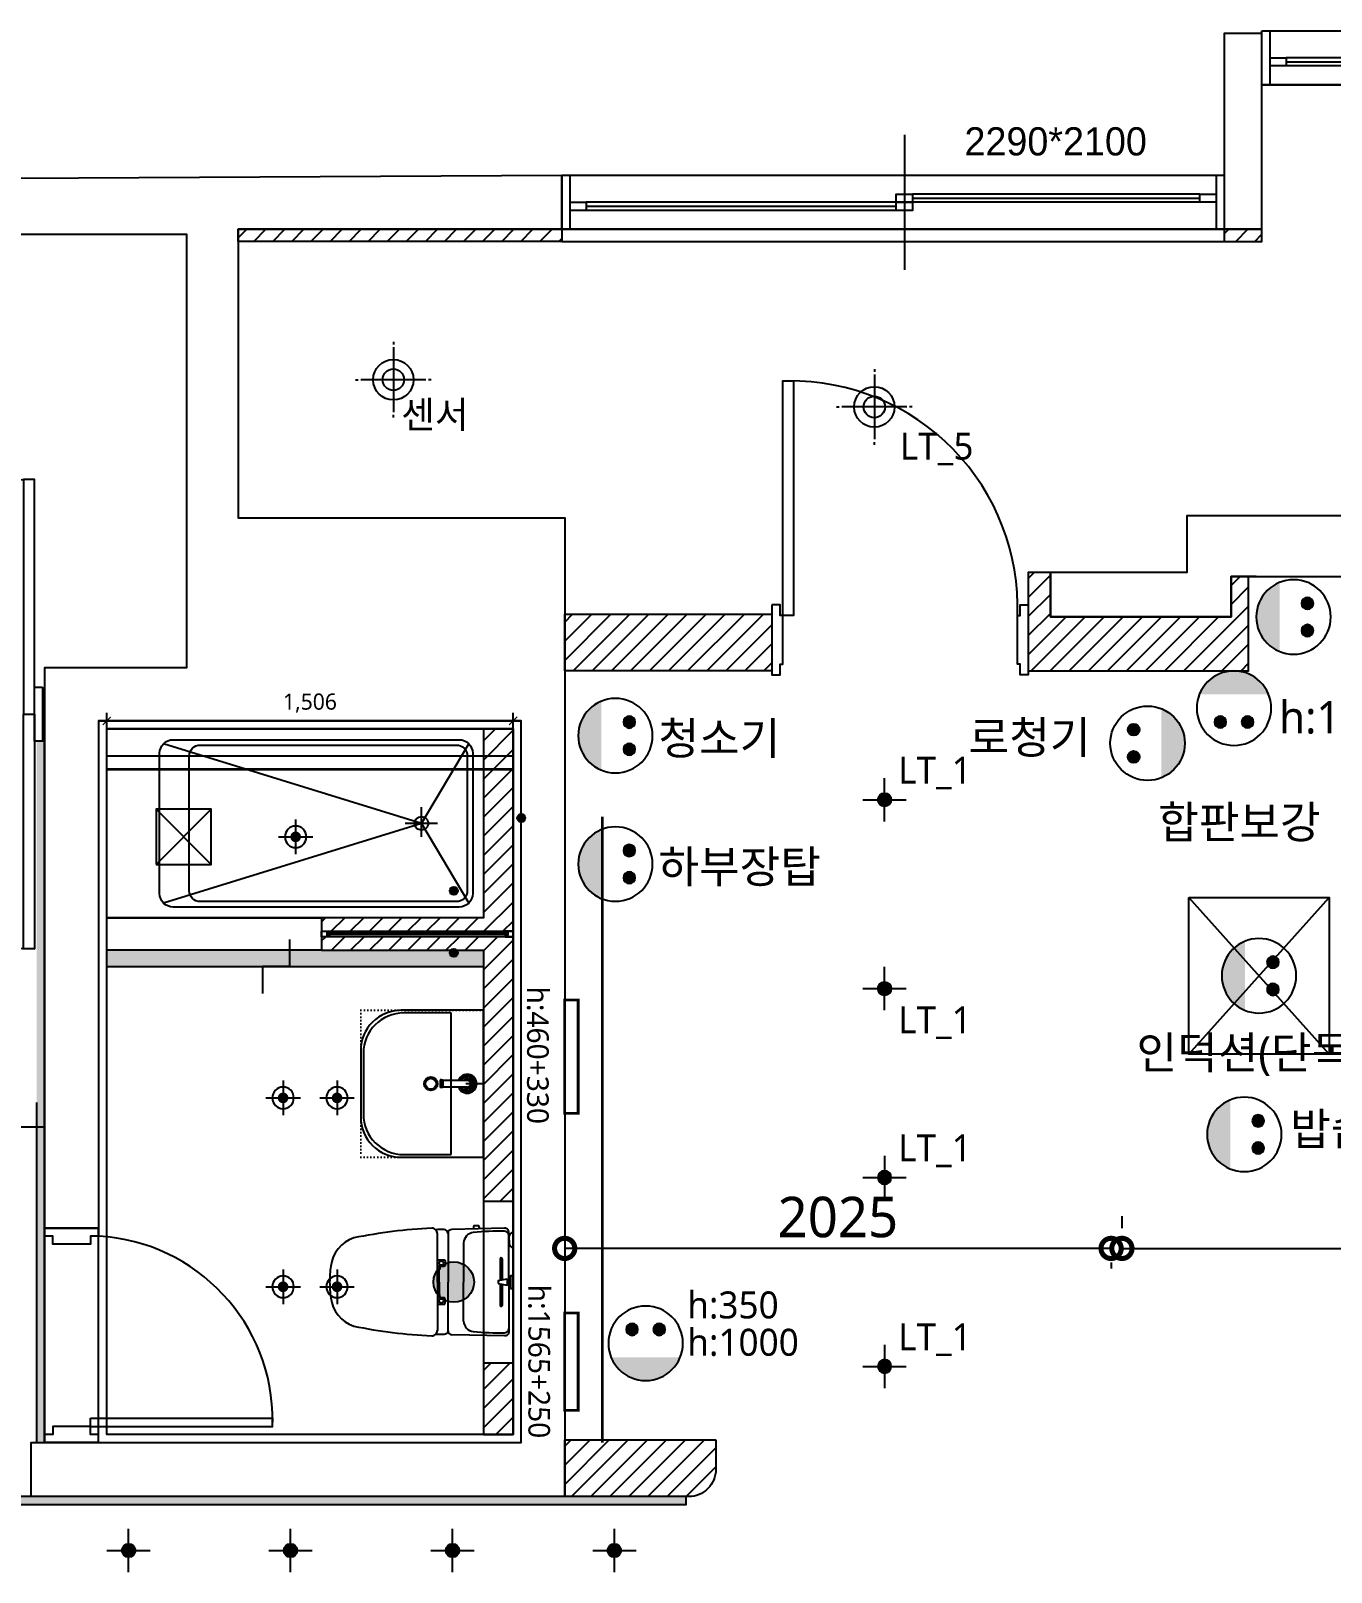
# Model space of a CAD drawing. Header units: millimetres. Extents: x 70151 to 230897, y 35202 to 113211.
# Drawn here: x 176299 to 181118, y 75539 to 81252 of the extents above; entities that cross this region are included whole.
import ezdxf
from ezdxf.enums import TextEntityAlignment as Align

# ---------------------------------------------------------------- set-up
doc = ezdxf.new("R2010")
doc.units = ezdxf.units.MM
doc.header["$LTSCALE"] = 50
for name, pattern in [('DOT', [0.25, 0, -0.25]), ('HID', [2.5, 1.5, -1]), ('HIDDEN', [9.525, 6.35, -3.175])]:
    doc.linetypes.add(name, pattern=pattern)
for name, color, linetype in [('03-WAL NEW', 3, 'Continuous'), ('06-LIGHT', 4, 'Continuous'), ('07-DIM', 5, 'Continuous'), ('2-con', 2, 'Continuous'), ('3.기호.계단선', 30, 'Continuous'), ('BATH', 4, 'Continuous'), ('CEIL-DOOR', 6, 'Continuous'), ('CO-BATH', 6, 'Continuous'), ('CO-DO-FR', 7, 'Continuous'), ('CO-DOOR', 8, 'Continuous'), ('fin', 5, 'Continuous'), ('HAT', 8, 'Continuous'), ('HL', 6, 'HIDDEN'), ('RC-LIGHT', 7, 'Continuous'), ('U-LANP', 6, 'Continuous'), ('도면층2', 2, 'Continuous'), ('도면층4', 4, 'Continuous'), ('도면층5', 5, 'Continuous')]:
    doc.layers.add(name, color=color, linetype=linetype)
doc.styles.add('HY 울릉도 L', font='malgun.ttf')
doc.styles.add('스타일1', font='malgun.ttf')
doc.styles.add('코레일둥고', font='malgun.ttf')
doc.styles.add('휴먼엑스포', font='Expo M.ttf')
doc.dimstyles.new('30', dxfattribs={"dimscale": 30, "dimtxt": 2, "dimasz": 1, "dimexe": 1, "dimexo": 1, "dimgap": 1, "dimtad": 1, "dimdec": 0, "dimrnd": 0.05, "dimdsep": 46, "dimlunit": 6, "dimtxsty": 'HY 울릉도 L', "dimblk": 'ARCHTICK', "dimcen": 2.5, "dimdle": 1, "dimclrd": 133, "dimclre": 133, "dimclrt": 30, "dimadec": 0, "dimazin": 0, "dimtfac": 1, "dimtdec": 0, "dimtix": 1, "dimtmove": 2, "dimatfit": 3, "dimldrblk": 'ARCHTICK', "dimfxl": 1, "dimlwd": -1, "dimlwe": -1, "dimarcsym": 0})
doc.dimstyles.new('60', dxfattribs={"dimscale": 60, "dimtxt": 2.5, "dimasz": 2.5, "dimexe": 1.25, "dimexo": 2, "dimtad": 1, "dimdec": 0, "dimtxsty": '스타일1', "dimblk": 'DOTSMALL', "dimcen": 2.5, "dimclrd": 1, "dimclre": 1, "dimclrt": 2, "dimadec": 0, "dimazin": 0, "dimtfac": 1, "dimtdec": 0, "dimtix": 1, "dimtmove": 0, "dimatfit": 3, "dimldrblk": 'DOTSMALL', "dimfxl": 1.25, "dimarcsym": 0})

# ---------------------------------------------------------------- blocks, each defined once
blk = doc.blocks.new('cjvjf')
at = {"layer": '3.기호.계단선'}
h = blk.add_hatch(color=256, dxfattribs=at)
h.dxf.hatch_style = 1
edge = h.paths.add_edge_path()
edge.add_arc((152731.5, 74011.5), 15, 0, 360)
h = blk.add_hatch(color=256, dxfattribs=at)
h.dxf.hatch_style = 1
edge = h.paths.add_edge_path()
edge.add_arc((152481.5, 73741.5), 15, 0, 360)
h = blk.add_hatch(color=256, dxfattribs=at)
h.dxf.hatch_style = 1
edge = h.paths.add_edge_path()
edge.add_arc((152481.5, 73511.5), 15, 0, 360)
h = blk.add_hatch(color=256, dxfattribs=at)
h.dxf.hatch_style = 1
edge = h.paths.add_edge_path()
edge.add_arc((152481.5, 72291.5), 75, 0, 360)
at = {"layer": '2-con'}
blk.add_lwpolyline([(155336.5, 76193.5), (155476.5, 76193.5), (155476.5, 76919.5), (155336.5, 76919.5)], close=True, dxfattribs=at)
for points in [[(152882.5, 76193.5), (151682.5, 76193.5), (151682.5, 75123.5), (152892.5, 75123.5), (152892.5, 71496.5), (150915.5, 71496.5), (150915.5, 71696.5), (152731.5, 71696.5), (152731.5, 74371.5), (151165.5, 74371.5), (151165.1, 72491.5), (150965.5, 72491.5), (150965.5, 74569.5), (151492.5, 74569.5), (151492.5, 76174.5), (150867.5, 76174.5), (150867, 76382.7), (152882.5, 76393.5), (152882.5, 76193.5)], [(155977.5, 75131.5), (155197.5, 75131.5), (155197.5, 74921.5), (154692.5, 74921.5), (154692.5, 74756.5), (155362.5, 74756.5), (155362.5, 74906.5), (155977.5, 74906.5)]]:
    blk.add_lwpolyline(points, dxfattribs=at)
at = {"layer": '3.기호.계단선'}
for centre, radius in [((152731.5, 74011.5), 15), ((152481.5, 73741.5), 15), ((152481.5, 73511.5), 15), ((152481.5, 72291.5), 75)]:
    blk.add_circle(centre, radius, dxfattribs=at)
at = {"layer": '도면층2'}
for p, q in [((155476.5, 76729), (157831.5, 76729)), ((152882.5, 76193.5), (155336.5, 76193.5))]:
    blk.add_line(p, q, dxfattribs=at)
at = {"layer": '도면층4'}
for p, q in [((155476.5, 76929), (157831.5, 76929)), ((155476.5, 76729), (155476.5, 76929)), ((155506.5, 76729), (155506.5, 76929)), ((155566.5, 76814), (156616.5, 76814)), ((157831.5, 76729), (155476.5, 76729)), ((154151.5, 76543.5), (154151.5, 76043.5)), ((152882.5, 76393.5), (155336.5, 76393.5)), ((152882.5, 76193.5), (152882.5, 76393.5)), ((152912.5, 76193.5), (152912.5, 76393.5)), ((155306.5, 76393.5), (155306.5, 76193.5)), ((155336.5, 76393.5), (155336.5, 76193.5)), ((152972.5, 76278.5), (154121.5, 76278.5)), ((154181.5, 76308.5), (155246.5, 76308.5)), ((155336.5, 76193.5), (152882.5, 76193.5)), ((150965.3, 72491.5), (150965.3, 71696.5)), ((151165.3, 72491.5), (150965.3, 72491.5)), ((151165.3, 71696.5), (151165.3, 72491.5)), ((151135.3, 71786.5), (151810.3, 71786.5)), ((151135.3, 71756.5), (151135.3, 71786.5)), ((151135.3, 71756.5), (151810.9, 71756.5)), ((150965.3, 71696.5), (151165.3, 71696.5)), ((151165.3, 71696.5), (150965.3, 71696.5))]:
    blk.add_line(p, q, dxfattribs=at)
for points in [[(155506.5, 76799), (155506.5, 76829), (155566.5, 76829), (155566.5, 76799)], [(154121.5, 76293.5), (154121.5, 76323.5), (154181.5, 76323.5), (154181.5, 76293.5)], [(155246.5, 76293.5), (155246.5, 76323.5), (155306.5, 76323.5), (155306.5, 76293.5)], [(152912.5, 76263.5), (152912.5, 76293.5), (152972.5, 76293.5), (152972.5, 76263.5)], [(154121.5, 76263.5), (154121.5, 76293.5), (154181.5, 76293.5), (154181.5, 76263.5)]]:
    blk.add_lwpolyline(points, close=True, dxfattribs=at)
for points in [[(151165.3, 72491.5), (151165.3, 72461.5), (151135.3, 72461.5), (151135.3, 72431.5), (150995.3, 72431.5), (150995.3, 72461.5), (150965.3, 72461.5), (150965.3, 72491.5), (151165.3, 72491.5)], [(151165.3, 71696.5), (151165.3, 71726.5), (151135.3, 71726.5), (151135.3, 71756.5), (150995.3, 71756.5), (150995.3, 71726.5), (150965.3, 71726.5), (150965.3, 71696.5), (151165.3, 71696.5)], [(151135.3, 71756.5), (151810.3, 71756.5), (151810.3, 71786.5)]]:
    blk.add_lwpolyline(points, dxfattribs=at)
blk.add_arc((151126.8, 71779), 683.6, 359.3714, 86.7675, dxfattribs=at)
at = {"layer": '도면층5'}
for p, q in [((156616.5, 76829), (155566.5, 76829)), ((156616.5, 76799), (155566.5, 76799)), ((155246.5, 76323.5), (154181.5, 76323.5)), ((154121.5, 76293.5), (152972.5, 76293.5)), ((155246.5, 76293.5), (154181.5, 76293.5)), ((154121.5, 76263.5), (152972.5, 76263.5))]:
    blk.add_line(p, q, dxfattribs=at)
at = {"layer": '도면층4', "style": '휴먼엑스포'}
blk.add_text('2290*2100', height=104.46, dxfattribs=at).set_placement((154374.1, 76467.1))
blk = doc.blocks.new('D-009')
at = {"layer": 'CO-DO-FR'}
for points in [[(100, 200), (100, 0), (130, 0), (130, 40), (130, 40), (130, 160), (130, 160), (130, 200), (100, 200)], [(1300, 200), (1300, 0), (1270, 0), (1270, 40), (1270, 40), (1270, 160), (1270, 160), (1270, 200), (1300, 200)]]:
    blk.add_lwpolyline(points, close=True, dxfattribs=at)
at = {"layer": 'CO-DOOR'}
for points in [[(1230, 970), (1230, 100), (1270, 100), (1270, 970)], [(170, 370), (170, 100), (130, 100), (130, 370)], [(170, -170), (170, 100), (130, 100), (130, -170)], [(1230, -770), (1230, 100), (1270, 100), (1270, -770)]]:
    blk.add_lwpolyline(points, close=True, dxfattribs=at)
for centre, radius, start, end in [((1270, 100), 870, 90, 180), ((160, 128.5), 241.7, 353.2235, 92.3713), ((160, 71.5), 241.7, 267.6287, 6.7765), ((1270, 100), 870, 180, 270)]:
    blk.add_arc(centre, radius, start, end, dxfattribs=at)
blk = doc.blocks.new('cjscjdeh')
at = {"layer": '03-WAL NEW'}
h = blk.add_hatch(dxfattribs=at)
h.set_pattern_fill('_USER', color=8, scale=50, angle=45, pattern_type=0)
h.set_pattern_definition([(45, (-2327.9, -994.563), (-35.355339, 35.355339), [])])
h.paths.add_polyline_path([(150149.5, 78094.9), (150917.5, 78094.9), (150917.5, 77884.9), (150149.5, 77884.9)])
h.paths.add_polyline_path([(152684.2, 78234.9), (152619.5, 78234.9), (152619.5, 78084.9), (151949.5, 78084.9), (151949.5, 78249.9), (151867.5, 78249.9), (151867.5, 77884.9), (152684.2, 77884.9)])
at = {"layer": 'HAT'}
h = blk.add_hatch(dxfattribs=at)
h.set_pattern_fill('_USER', color=8, scale=50, angle=45, pattern_type=0)
h.set_pattern_definition([(45, (-2389.9, -967.563), (-35.355339, 35.355339), [])])
h.paths.add_polyline_path([(150139.5, 79476.9), (148939.5, 79476.9), (148939.5, 79521.9), (150139.5, 79521.9)])
h = blk.add_hatch(dxfattribs=at)
h.set_pattern_fill('_USER', color=8, scale=50, angle=45, pattern_type=0)
h.set_pattern_definition([(45, (-2285.9, -967.563), (-35.355339, 35.355339), [])])
h.paths.add_polyline_path([(152593.5, 79476.9), (152733.5, 79476.9), (152733.5, 79521.9), (152593.5, 79521.9)])
h = blk.add_hatch(dxfattribs=at)
h.set_pattern_fill('_USER', color=8, scale=50, angle=45, pattern_type=0)
h.set_pattern_definition([(45, (-2325.9, -919.563), (-35.355339, 35.355339), [])])
h.paths.add_polyline_path([(149958.5, 77669.9), (149848.5, 77669.9), (149848.5, 76969.9), (149248.5, 76969.9), (149248.5, 76919.9), (149278.5, 76919.9), (149958.5, 76919.9)])
h.paths.add_polyline_path([(149958.5, 76899.9), (149928.5, 76899.9), (149248.5, 76899.9), (149248.5, 76849.9), (149848.5, 76849.9), (149848.5, 76789.9), (149848.5, 75919.9), (149958.5, 75919.9)])
h.paths.add_polyline_path([(149958.5, 75319.9), (149848.5, 75319.9), (149848.5, 75054.9), (149958.5, 75054.9)])
h = blk.add_hatch(dxfattribs=at)
h.set_pattern_fill('BOX', color=8)
h.set_pattern_definition([(90, (-2325.898, 17500.437), (-25.4, 2e-15), []), (90, (-2319.548, 17500.437), (-25.4, 2e-15), []), (0, (-2325.898, 17500.437), (0, 25.4), [-6.35, 6.35]), (0, (-2325.898, 17506.787), (0, 25.4), [-6.35, 6.35]), (0, (-2325.898, 17513.137), (0, 25.4), [6.35, -6.35]), (0, (-2325.898, 17519.487), (0, 25.4), [6.35, -6.35]), (90, (-2313.198, 17500.437), (-25.4, 2e-15), [6.35, -6.35]), (90, (-2306.848, 17500.437), (-25.4, 2e-15), [6.35, -6.35])])
h.paths.add_polyline_path([(149848.5, 76849.9), (148452.5, 76849.9), (148452.5, 76789.9), (149848.5, 76789.9)])
h = blk.add_hatch(dxfattribs=at)
h.set_pattern_fill('_USER', color=8, scale=50, angle=45, pattern_type=0)
h.set_pattern_definition([(45, (-2414.9, -1024.563), (-35.355339, 35.355339), [])])
edge = h.paths.add_edge_path()
edge.add_line((150709.5, 75034.9), (150709.5, 74924.9))
edge.add_arc((150608.8, 74925.2), 100.8, 264.7402, 359.8072, ccw=False)
edge.add_line((150599.5, 74824.9), (150149.5, 74824.9))
edge.add_line((150149.5, 74824.9), (150149.5, 75034.9))
edge.add_line((150149.5, 75034.9), (150709.5, 75034.9))
at = {"color": 8}
for p, q in [((148452.5, 76789.9), (149848.5, 76789.9)), ((149848.5, 76354.9), (149783.5, 76354.9)), ((146544.5, 76194.9), (148222.5, 76194.9))]:
    blk.add_line(p, q, dxfattribs=at)
blk.add_lwpolyline([(149129.3, 76889.9), (149129.3, 76789.9), (149029.3, 76789.9), (149029.3, 76689.9)], dxfattribs=at)
at = {"layer": '03-WAL NEW'}
for p, q in [((150139.5, 79476.9), (152593.5, 79476.9)), ((149848.5, 75919.9), (149958.5, 75919.9)), ((149848.5, 75319.9), (149958.5, 75319.9))]:
    blk.add_line(p, q, dxfattribs=at)
for points in [[(150139.5, 79476.9), (148939.5, 79476.9), (148939.5, 79521.9), (150139.5, 79521.9)], [(152593.5, 79476.9), (152733.5, 79476.9), (152733.5, 79521.9), (152593.5, 79521.9)], [(150149.5, 78094.9), (150917.5, 78094.9), (150917.5, 77884.9), (150149.5, 77884.9)], [(148452.5, 76969.9), (149248.5, 76969.9), (149248.5, 76849.9), (148452.5, 76849.9)]]:
    blk.add_lwpolyline(points, close=True, dxfattribs=at)
for points in [[(152712.5, 78234.9), (152619.5, 78234.9), (152619.5, 78084.9), (151949.5, 78084.9), (151949.5, 78249.9), (151867.5, 78249.9), (151867.5, 77884.9), (152684.2, 77884.9), (152684.2, 78234.9)], [(149958.5, 77669.9), (149848.5, 77669.9), (149848.5, 76969.9)], [(149848.5, 76849.9), (149848.5, 75054.9), (149958.5, 75054.9), (149958.5, 77669.9)], [(149848.5, 76969.9), (149248.5, 76969.9), (149248.5, 76849.9), (149848.5, 76849.9)]]:
    blk.add_lwpolyline(points, dxfattribs=at)
blk.add_lwpolyline([(150709.5, 75034.9), (150709.5, 74924.9, -0.414214), (150609.5, 74824.9), (150149.5, 74824.9), (150149.5, 75034.9), (150709.5, 75034.9)], format="xyb", dxfattribs=at)
at = {"layer": 'BATH', "color": 8}
blk.add_line((149958.5, 77669.9), (148452.5, 77669.9), dxfattribs=at)
blk.add_lwpolyline([(148452.5, 77669.9), (149958.5, 77669.9), (149958.5, 75054.9), (148452.5, 75054.9)], close=True, dxfattribs=at)
at = {"layer": 'CO-BATH', "color": 8}
for p, q in [((149618.5, 77319.9), (148663.2, 77615.2)), ((149618.5, 77319.9), (149793.9, 77615.2)), ((149618.5, 77269.9), (149618.5, 77379.9)), ((149618.5, 77319.9), (148663.2, 77024.5)), ((149678.5, 77319.9), (149558.5, 77319.9)), ((149618.5, 77319.9), (149793.9, 77024.5)), ((149938.5, 76912.4), (149268.5, 76912.4)), ((149938.5, 76907.4), (149268.5, 76907.4)), ((149848.5, 76627.4), (149543.5, 76627.4)), ((149728.5, 76617.4), (149553.5, 76617.4)), ((149728.5, 76092.4), (149728.5, 76617.4)), ((149848.5, 76082.4), (149848.5, 76627.4)), ((149393.5, 76477.4), (149393.5, 76232.4)), ((149403.5, 76467.4), (149403.5, 76242.4)), ((149688, 76369.4), (149688, 76340.4)), ((149693, 76369.4), (149688, 76369.4)), ((149693, 76340.4), (149688, 76340.4)), ((149693, 76369.4), (149693, 76340.4)), ((149698, 76368.4), (149693, 76368.4)), ((149698, 76341.4), (149693, 76341.4)), ((149698, 76368.4), (149698, 76341.4)), ((149788.5, 76367.4), (149698, 76367.4)), ((149788.5, 76342.4), (149698, 76342.4)), ((149543.5, 76082.4), (149848.5, 76082.4)), ((149553.5, 76092.4), (149728.5, 76092.4))]:
    blk.add_line(p, q, dxfattribs=at)
for points in [[(148452.5, 77669.9), (149848.5, 77669.9), (149848.5, 76969.9), (148452.5, 76969.9)], [(149958.5, 76919.9), (149958.5, 76899.9), (149248.5, 76899.9), (149248.5, 76919.9)], [(149248.5, 76919.9), (149278.5, 76919.9), (149278.5, 76914.9), (149268.5, 76914.9), (149268.5, 76904.9), (149278.5, 76904.9), (149278.5, 76899.9), (149248.5, 76899.9)], [(149958.5, 76919.9), (149928.5, 76919.9), (149928.5, 76914.9), (149938.5, 76914.9), (149938.5, 76904.9), (149928.5, 76904.9), (149928.5, 76899.9), (149958.5, 76899.9)]]:
    blk.add_lwpolyline(points, close=True, dxfattribs=at)
for points in [[(149808.5, 77319.9), (149808.5, 77059.9, -0.414214), (149758.5, 77009.9), (148698.5, 77009.9, -0.414214), (148648.5, 77059.9), (148648.5, 77579.9, -0.414214), (148698.5, 77629.9), (149758.5, 77629.9, -0.414214), (149808.5, 77579.9), (149808.5, 77319.9)], [(149788.5, 77319.9), (149788.5, 77069.9, -0.414214), (149748.5, 77029.9), (148798.5, 77029.9, -0.414214), (148758.5, 77069.9), (148758.5, 77569.9, -0.414214), (148798.5, 77609.9), (149748.5, 77609.9, -0.414214), (149788.5, 77569.9)]]:
    blk.add_lwpolyline(points, format="xyb", close=True, dxfattribs=at)
at = {"layer": 'CO-BATH', "color": 8, "linetype": 'DOT'}
blk.add_lwpolyline([(149393.5, 76627.4), (149393.5, 76082.4), (149848.5, 76082.4), (149848.5, 76627.4)], close=True, dxfattribs=at)
at = {"layer": 'CO-BATH', "color": 8}
for radius in [25, 20]:
    blk.add_circle((149653.5, 76354.9), radius, dxfattribs=at)
for centre, radius, start, end in [((149543.5, 76477.4), 150, 90, 180), ((149553.5, 76467.4), 150, 90, 180), ((149788.5, 76354.9), 35, 200.9248, 159.0751), ((149788.5, 76354.9), 30, 204.6243, 155.3757), ((149788.5, 76354.9), 25, 210, 150), ((149788.5, 76354.9), 18, 223.9829, 136.017), ((149788.5, 76354.9), 12.5, 270, 90), ((149543.5, 76232.4), 150, 180, 270), ((149553.5, 76242.4), 150, 180, 270)]:
    blk.add_arc(centre, radius, start, end, dxfattribs=at)
blk.add_ellipse((149618.5, 77319.9), major_axis=(-17.7, 17.7), ratio=1, dxfattribs=at)
at = {"layer": 'CO-DO-FR', "color": 8}
for points in [[(150917.5, 78129.9), (150917.5, 77869.9), (150947.5, 77869.9), (150947.5, 77909.9), (150957.5, 77909.9), (150957.5, 78089.9), (150947.5, 78089.9), (150947.5, 78129.9), (150917.5, 78129.9)], [(151867.5, 78129.9), (151867.5, 77869.9), (151837.5, 77869.9), (151837.5, 77909.9), (151827.5, 77909.9), (151827.5, 78089.9), (151837.5, 78089.9), (151837.5, 78129.9), (151867.5, 78129.9)]]:
    blk.add_lwpolyline(points, close=True, dxfattribs=at)
at = {"layer": 'CO-DOOR', "color": 8}
blk.add_lwpolyline([(150997.5, 78959.9), (150997.5, 78089.9), (150957.5, 78089.9), (150957.5, 78959.9)], close=True, dxfattribs=at)
blk.add_arc((150987.5, 78119.4), 840.5, 357.9859, 90.6817, dxfattribs=at)
at = {"layer": 'fin', "color": 8}
for p, q in [((149677.9, 75619.9), (149677.9, 75799.2)), ((149717.1, 75800.2), (149717.1, 75619.9)), ((149774.9, 75765.1), (149774.9, 75619.9)), ((149942.1, 75627.9), (149942.1, 75792.5)), ((149943.5, 75775.6), (149943.5, 75788.1)), ((149943.5, 75775.6), (149943.5, 75763.1)), ((149677.9, 75619.9), (149677.9, 75440.6)), ((149717.1, 75439.5), (149717.1, 75619.9)), ((149774.9, 75474.6), (149774.9, 75619.9)), ((149942.1, 75611.9), (149942.1, 75447.3))]:
    blk.add_line(p, q, dxfattribs=at)
for points in [[(149717.1, 75800.2, 0.371724), (149702.4, 75814.6, 0.003515), (149671.5, 75813.8, 0.320541)], [(149942.1, 75792.5), (149942.1, 75804.9, 0.421209), (149926.8, 75819.9), (149731.8, 75815.2, 0.001659)], [(149717.1, 75439.5, -0.371724), (149702.4, 75425.1, -0.003515), (149671.5, 75426, -0.320541)], [(149942.1, 75447.3), (149942.1, 75434.9, -0.421209), (149926.8, 75419.9), (149731.8, 75424.5, -0.001659)]]:
    blk.add_lwpolyline(points, format="xyb", dxfattribs=at)
for centre, radius, start, end in [((149739.3, 73974.3), 1846.7, 92.5538, 101.5978), ((149657.9, 75799.2), 20, 0, 92.3333), ((149732.1, 75800.2), 15, 91.3651, 180), ((149407.5, 75664.1), 125.5, 108.2964, 173.4241), ((149814.9, 75763.4), 40, 95.9437, 177.5129), ((149914.3, 74808.5), 1000, 89.3116, 95.9437), ((149926.1, 75792.5), 16, 0, 89.3116), ((149958.5, 75788.1), 15, 90, 180), ((149958.5, 75763.1), 15, 180, 270), ((149684.4, 75619.9), 405.9, 171.6993, 180), ((149684.4, 75619.9), 405.9, 180, 188.3007), ((149407.5, 75575.7), 125.5, 186.5759, 251.7036), ((149814.9, 75476.4), 40, 182.4871, 264.0563), ((149739.3, 77265.5), 1846.7, 258.4022, 267.4462), ((149657.9, 75440.6), 20, 267.6667, 0), ((149732.1, 75439.5), 15, 180, 268.6349), ((149914.3, 76431.2), 1000, 264.0563, 270.6884), ((149926.1, 75447.3), 16, 270.6884, 0)]:
    blk.add_arc(centre, radius, start, end, dxfattribs=at)
at = {"layer": 'HL', "color": 8, "linetype": 'Continuous'}
for p, q in [((149812, 75824.8), (149812, 75817.2)), ((149828.2, 75828.8), (149816, 75828.8)), ((149832.2, 75824.8), (149832.2, 75817.6)), ((149910.5, 75706.4), (149910.5, 75627.4)), ((149917.5, 75706.4), (149917.5, 75628.4)), ((149684.9, 75619.9), (149684.9, 75666.2)), ((149948.5, 75643.9), (149958.5, 75643.9)), ((149948.5, 75643.9), (149948.5, 75595.9)), ((149684.9, 75619.9), (149684.9, 75573.6)), ((149902.4, 75625.9), (149936.8, 75631.2)), ((149902.4, 75625.9), (149902.4, 75613.9)), ((149902.4, 75613.9), (149936.8, 75608.5)), ((149910.5, 75612.4), (149910.5, 75533.4)), ((149917.5, 75611.4), (149917.5, 75533.4)), ((149936.8, 75631.2), (149943.8, 75626.8)), ((149936.8, 75631.2), (149936.8, 75608.5)), ((149936.8, 75608.5), (149943.8, 75612.9)), ((149943.8, 75626.8), (149948.5, 75632.3)), ((149943.8, 75626.8), (149943.8, 75612.9)), ((149943.8, 75612.9), (149948.5, 75607.5)), ((149948.5, 75595.9), (149958.5, 75595.9))]:
    blk.add_line(p, q, dxfattribs=at)
for points in [[(149677.9, 75702.4), (149702, 75702.4, -0.414214), (149706, 75698.4), (149706, 75682, -0.414214), (149702, 75678), (149686.5, 75678), (149677.9, 75678)], [(149686.5, 75678), (149686.5, 75668.2, -0.414214), (149684.5, 75666.2), (149677.9, 75666.2)], [(149686.5, 75561.8), (149686.5, 75571.6, 0.414214), (149684.5, 75573.6), (149677.9, 75573.6)], [(149677.9, 75537.3), (149702, 75537.3, 0.414214), (149706, 75541.3), (149706, 75557.8, 0.414214), (149702, 75561.8), (149686.5, 75561.8), (149677.9, 75561.8)]]:
    blk.add_lwpolyline(points, format="xyb", dxfattribs=at)
for centre in [(149692.1, 75689.9), (149692.1, 75549.9)]:
    blk.add_circle(centre, 8, dxfattribs=at)
for centre, radius, start, end in [((149816, 75824.8), 4, 90, 180), ((149828.2, 75824.8), 4, 0, 90), ((149914, 75706.4), 3.5, 0, 180), ((149914, 75533.4), 3.5, 180, 0)]:
    blk.add_arc(centre, radius, start, end, dxfattribs=at)
blk.add_blockref('cjvjf', (-2743, 3328.4))
at = {"layer": 'CO-DOOR', "color": 8}
blk.add_blockref('D-009', (146914.5, 77624.9), dxfattribs=at)
blk = doc.blocks.new('매입등')
at = {"layer": 'HAT', "color": 1}
for p, q in [((0, 140), (0, 130)), ((0, 120), (0, -120)), ((-140, 0), (-130, 0)), ((120, 0), (-120, 0)), ((140, 0), (130, 0)), ((-140, 0), (-130, 0)), ((0, -140), (0, -130))]:
    blk.add_line(p, q, dxfattribs=at)
blk.add_circle((0, 0), 40, dxfattribs=at)
at = {"layer": 'U-LANP'}
blk.add_circle((0, 0), 75, dxfattribs=at)
blk = doc.blocks.new('A$C59950440')
at = {"layer": 'CEIL-DOOR'}
blk.add_blockref('매입등', (140, 140), dxfattribs=at)
blk = doc.blocks.new('1')
at = {"linetype": 'Continuous'}
h = blk.add_hatch(color=4, dxfattribs=at)
h.dxf.hatch_style = 1
edge = h.paths.add_edge_path()
edge.add_arc((11539653.5, -14273503.8), 37.5, 0, 360)
at = {"color": 1, "linetype": 'Continuous'}
for p, q in [((11539653.5, -14273637.1), (11539653.5, -14273370.5)), ((11539520.2, -14273503.8), (11539786.8, -14273503.8))]:
    blk.add_line(p, q, dxfattribs=at)
at = {"color": 4, "linetype": 'Continuous'}
for radius in [41.5, 37.5]:
    blk.add_circle((11539653.5, -14273503.8), radius, dxfattribs=at)
blk = doc.blocks.new('ZHSTPS')
at = {"layer": 'RC-LIGHT'}
h = blk.add_hatch(color=10, dxfattribs=at)
edge = h.paths.add_edge_path()
edge.add_arc((185728.7, 67741.8), 22, 0, 360)
h = blk.add_hatch(color=10, dxfattribs=at)
edge = h.paths.add_edge_path()
edge.add_arc((185829.6, 67741.8), 22, 0, 360)
h = blk.add_hatch(color=10, dxfattribs=at)
edge = h.paths.add_edge_path()
edge.add_line((185907.1, 67638.7), (185651.2, 67638.7))
edge.add_ellipse((185779.2, 67690.3), major_axis=(97.6, 97.6), ratio=1, start_angle=156.9578, end_angle=293.0422)
at = {"layer": 'RC-LIGHT', "color": 10}
for centre, radius in [((185779.2, 67690.3), 138), ((185728.7, 67741.8), 22), ((185829.6, 67741.8), 22)]:
    blk.add_circle(centre, radius, dxfattribs=at)
blk = doc.blocks.new('_ArchTick')
at = {"color": 0, "linetype": 'ByBlock', "const_width": 0.15}
blk.add_lwpolyline([(-0.5, -0.5), (0.5, 0.5)], dxfattribs=at)
blk = doc.blocks.new('*D470')
at = {"layer": 'Defpoints', "color": 0, "transparency": 16777216}
for p in [(178086.4, 78694.4), (176580.4, 78564.4), (178086.4, 78564.4)]:
    blk.add_point(p, dxfattribs=at)
at = {"layer": 'HAT', "color": 133, "transparency": 16777216}
for p, q in [((176580.4, 78594.4), (176580.4, 78724.4)), ((178086.4, 78594.4), (178086.4, 78724.4)), ((176550.4, 78694.4), (178116.4, 78694.4))]:
    blk.add_line(p, q, dxfattribs=at)
at = {"layer": 'HAT', "color": 133, "transparency": 16777216, "xscale": 30, "yscale": 30, "zscale": 30, "rotation": 180}
blk.add_blockref('_ArchTick', (176580.4, 78694.4), dxfattribs=at)
at = {"layer": 'HAT', "color": 133, "transparency": 16777216, "xscale": 30, "yscale": 30, "zscale": 30}
blk.add_blockref('_ArchTick', (178086.4, 78694.4), dxfattribs=at)
at = {"layer": 'HAT', "color": 30, "transparency": 16777216, "insert": (177333.4, 78760.4), "char_height": 60, "attachment_point": 5, "style": 'HY 울릉도 L'}
blk.add_mtext('1,506', dxfattribs=at)
blk = doc.blocks.new('hallogen')
h = blk.add_hatch(color=256)
h.dxf.hatch_style = 1
edge = h.paths.add_edge_path()
edge.add_arc((48591.7, 60854.3), 31.2, 0, 360, ccw=False)
at = {"color": 1, "linetype": 'Continuous'}
for p, q in [((48591.7, 60954.3), (48591.7, 60754.3)), ((48691.7, 60854.3), (48491.7, 60854.3))]:
    blk.add_line(p, q, dxfattribs=at)
at = {"color": 4, "linetype": 'Continuous'}
blk.add_circle((48591.7, 60854.3), 62.5, dxfattribs=at)
blk = doc.blocks.new('_DotSmall')
at = {"color": 0, "linetype": 'ByBlock', "const_width": 0.5}
blk.add_lwpolyline([(-0.0625, 0, 1), (0.0625, 0, 1)], format="xyb", close=True, dxfattribs=at)
blk = doc.blocks.new('*D484')
at = {"layer": '07-DIM', "color": 1, "lineweight": -2, "transparency": 16777216}
for p, q in [((180302.4, 76739.1), (178277.4, 76739.1)), ((178277.4, 76687.5), (178277.4, 76664.1)), ((180302.4, 76687.5), (180302.4, 76664.1))]:
    blk.add_line(p, q, dxfattribs=at)
at = {"layer": 'Defpoints', "color": 0, "transparency": 16777216}
for p in [(178277.4, 76807.5), (180302.4, 76807.5), (178277.4, 76739.1)]:
    blk.add_point(p, dxfattribs=at)
at = {"layer": '07-DIM', "color": 1, "lineweight": -2, "transparency": 16777216, "xscale": 150, "yscale": 150, "zscale": 150, "rotation": 180}
blk.add_blockref('_DotSmall', (178277.4, 76739.1), dxfattribs=at)
at = {"layer": '07-DIM', "color": 1, "lineweight": -2, "transparency": 16777216, "xscale": 150, "yscale": 150, "zscale": 150}
blk.add_blockref('_DotSmall', (180302.4, 76739.1), dxfattribs=at)
at = {"layer": '07-DIM', "color": 2, "transparency": 16777216, "insert": (179289.9, 76854.5), "char_height": 150, "attachment_point": 5, "style": '스타일1'}
blk.add_mtext('2025', dxfattribs=at)
blk = doc.blocks.new('*D485')
at = {"layer": '07-DIM', "color": 1, "lineweight": -2, "transparency": 16777216}
for p, q in [((180342.4, 76859.1), (180342.4, 76814.1)), ((183200.4, 76859.1), (183200.4, 76814.1)), ((180342.4, 76739.1), (183200.4, 76739.1))]:
    blk.add_line(p, q, dxfattribs=at)
at = {"layer": 'Defpoints', "color": 0, "transparency": 16777216}
for p in [(180342.4, 76739.1), (183200.4, 76739.1), (183200.4, 76739.1)]:
    blk.add_point(p, dxfattribs=at)
at = {"layer": '07-DIM', "color": 1, "lineweight": -2, "transparency": 16777216, "xscale": 150, "yscale": 150, "zscale": 150, "rotation": 180}
blk.add_blockref('_DotSmall', (180342.4, 76739.1), dxfattribs=at)
at = {"layer": '07-DIM', "color": 1, "lineweight": -2, "transparency": 16777216, "xscale": 150, "yscale": 150, "zscale": 150}
blk.add_blockref('_DotSmall', (183200.4, 76739.1), dxfattribs=at)
at = {"layer": '07-DIM', "color": 2, "transparency": 16777216, "insert": (181771.4, 76854.5), "char_height": 150, "attachment_point": 5, "style": '스타일1'}
blk.add_mtext('2858', dxfattribs=at)

msp = doc.modelspace()

# ---------------------------------------------------------------- hatches: boundary and pattern name
at = {"layer": '3.기호.계단선'}
h = msp.add_hatch(color=10, dxfattribs=at)
h.dxf.hatch_style = 1
h.paths.add_polyline_path([(176320.2, 78619.4), (176320.2, 76019.4), (176350.2, 76019.4), (176350.2, 78619.4)])
h = msp.add_hatch(color=10, dxfattribs=at)
h.dxf.hatch_style = 1
h.paths.add_polyline_path([(178727.4, 75819.4), (172177.4, 75819.4), (172177.4, 75789.4), (178727.4, 75789.4)])

# ---------------------------------------------------------------- linework, layer by layer
at = {"color": 0}
for p, q in [((181110.4, 77459.4), (180590.4, 78039.4)), ((180590.4, 77459.4), (181110.4, 78039.4))]:
    msp.add_line(p, q, dxfattribs=at)
msp.add_lwpolyline([(180590.4, 78039.4), (181110.4, 78039.4), (181110.4, 77459.4), (180590.4, 77459.4)], close=True, dxfattribs=at)
at = {"layer": '06-LIGHT', "color": 10, "linetype": 'HID', "const_width": 10}
for points in [[(176580.4, 78514.4), (178086.4, 78514.4)], [(178416.6, 78339.5), (178416.6, 76019.4)]]:
    msp.add_lwpolyline(points, dxfattribs=at)
at = {"layer": '3.기호.계단선', "color": 10}
for points in [[(176320.2, 77280.5), (176320.2, 76019.4), (176350.2, 76019.4), (176350.2, 78619.4), (176320.2, 78619.4)], [(178727.4, 75819.4), (172177.4, 75819.4), (172177.4, 75789.4), (178727.4, 75789.4), (178727.4, 75819.4)]]:
    msp.add_lwpolyline(points, dxfattribs=at)
at = {"layer": '3.기호.계단선', "const_width": 10}
for points in [[(178277.4, 77239.4), (178327.4, 77239.4), (178327.4, 77659.4), (178277.4, 77659.4)], [(178327.4, 76139.4), (178327.4, 76499.4), (178277.4, 76499.4), (178277.4, 76139.4)]]:
    msp.add_lwpolyline(points, close=True, dxfattribs=at)
at = {"layer": 'RC-LIGHT'}
for p, q in [((176762.9, 78161.9), (176967.9, 78366.9)), ((176762.9, 78366.9), (176967.9, 78161.9))]:
    msp.add_line(p, q, dxfattribs=at)
msp.add_lwpolyline([(176580.4, 78564.4), (178086.4, 78564.4)], dxfattribs=at)
msp.add_lwpolyline([(176762.9, 78161.9), (176967.9, 78161.9), (176967.9, 78366.9), (176762.9, 78366.9)], close=True, dxfattribs=at)

# ---------------------------------------------------------------- block references
msp.add_blockref('cjscjdeh', (28127.9, 994.6))
for p in [(177502.4, 79818.9), (179284.9, 79717.9)]:
    msp.add_blockref('A$C59950440', p, dxfattribs=at)
at = {"layer": 'RC-LIGHT', "color": 10, "xscale": -1}
for p, rotation in [((113288.1, -106699.7), 270), ((-5021.6, 146431.8), 180), ((110775.1, -107139.7), 270), ((110775.1, -107615.6), 270), ((113160.1, -108029.7), 270), ((113105.6, -108617.6), 270)]:
    msp.add_blockref('ZHSTPS', p, dxfattribs=dict(at, rotation=rotation))
at = {"layer": 'RC-LIGHT', "color": 10, "rotation": 90.00000000000001}
msp.add_blockref('ZHSTPS', (248127.7, -107167.8), dxfattribs=at)
at = {"layer": 'RC-LIGHT'}
for name, p, xscale, yscale, zscale in [('1', (-6772135.6, 8676898.2), 0.6024096385271789, 0.6024096385271789, 0.6024096385271789), ('hallogen', (208379.1, 39317.7), -0.64, 0.64, 0.64), ('1', (-6772135.6, 8676198.2), 0.6024096385271789, 0.6024096385271789, 0.6024096385271789), ('hallogen', (208332.5, 38350.2), -0.64, 0.64, 0.64), ('hallogen', (208532.5, 38350.2), -0.64, 0.64, 0.64), ('hallogen', (208332.5, 37650.2), -0.64, 0.64, 0.64), ('hallogen', (208532.5, 37650.2), -0.64, 0.64, 0.64), ('1', (-6774937, 8674115.7), 0.6024096385271789, 0.6024096385271789, 0.6024096385271789), ('1', (-6774337, 8674115.7), 0.6024096385271789, 0.6024096385271789, 0.6024096385271789), ('1', (-6773737, 8674115.7), 0.6024096385271789, 0.6024096385271789, 0.6024096385271789), ('1', (-6773137, 8674115.7), 0.6024096385271789, 0.6024096385271789, 0.6024096385271789)]:
    msp.add_blockref(name, p, dxfattribs=dict(at, xscale=xscale, yscale=yscale, zscale=zscale))
at = {"layer": 'RC-LIGHT', "xscale": -0.6024096385271789, "yscale": 0.6024096385271789, "zscale": 0.6024096385271789, "rotation": 180}
for p in [(-6772135.6, -8521494.3), (-6772135.6, -8522194.3)]:
    msp.add_blockref('1', p, dxfattribs=at)
at = {"layer": 'RC-LIGHT', "color": 10, "xscale": -1}
msp.add_blockref('ZHSTPS', (364356.6, 8697.1), dxfattribs=at)

# ---------------------------------------------------------------- texts
at = {"layer": '3.기호.계단선', "linetype": 'HID', "style": '코레일둥고'}
for s, p in [('센서', (177671.1, 79779.6)), ('LT_5', (179519.4, 79662.7)), ('LT_1', (179513, 78461.6)), ('LT_1', (179513, 77536.3)), ('LT_1', (179513, 77061.6)), ('LT_1', (179513, 76361.6))]:
    msp.add_text(s, height=100, dxfattribs=at).set_placement(p)
at = {"layer": '3.기호.계단선', "color": 10, "style": '코레일둥고'}
msp.add_text('합판보강', height=120, dxfattribs=at).set_placement((180476.6, 78259.2))
at = {"layer": '3.기호.계단선', "style": '코레일둥고'}
for s, p in [('h:460+330', (178138.1, 77709.8)), ('h:1565+250', (178143, 76604.6))]:
    msp.add_text(s, height=80, rotation=270, dxfattribs=at).set_placement(p)
at = {"layer": 'RC-LIGHT', "color": 10, "style": '코레일둥고'}
for s, p in [('h:1000', (180924.7, 78767.7)), ('청소기', (178624.8, 78689.9)), ('로청기', (179774.2, 78693.1)), ('하부장탑', (178624.8, 78214)), ('인덕션(단독)', (180396.3, 77525.1)), ('밥솥', (180965.9, 77241.5))]:
    msp.add_text(s, height=120, dxfattribs=at).set_placement(p, align=Align.TOP_LEFT)
for s, p in [('h:350', (178731.6, 76479.6)), ('h:1000', (178731.6, 76341.3))]:
    msp.add_text(s, height=100, dxfattribs=at).set_placement(p)

# ---------------------------------------------------------------- dimensions: what is measured, and where the dimension line sits
at = {"layer": '07-DIM'}
for base, p1, p2, picture, middle in [((178277.4, 76739.1), (180302.4, 76807.5), (178277.4, 76807.5), '*D484', (179289.9, 76854.5)), ((183200.4, 76739.1), (180342.4, 76739.1), (183200.4, 76739.1), '*D485', (181771.4, 76854.5))]:
    dim = msp.add_linear_dim(base=base, p1=p1, p2=p2, dimstyle='60', dxfattribs=at)
    dim.commit()
    dim.dimension.update_dxf_attribs({"geometry": picture, "text_midpoint": middle})
at = {"layer": 'HAT'}
dim = msp.add_linear_dim(base=(178086.4, 78694.4), p1=(176580.4, 78564.4), p2=(178086.4, 78564.4), dimstyle='30', override={"dimfxl": 1.25, "dimarcsym": 2}, dxfattribs=at)
dim.commit()
dim.dimension.update_dxf_attribs({"geometry": '*D470', "text_midpoint": (177333.4, 78760.4)})

doc.saveas('drawing.dxf')
